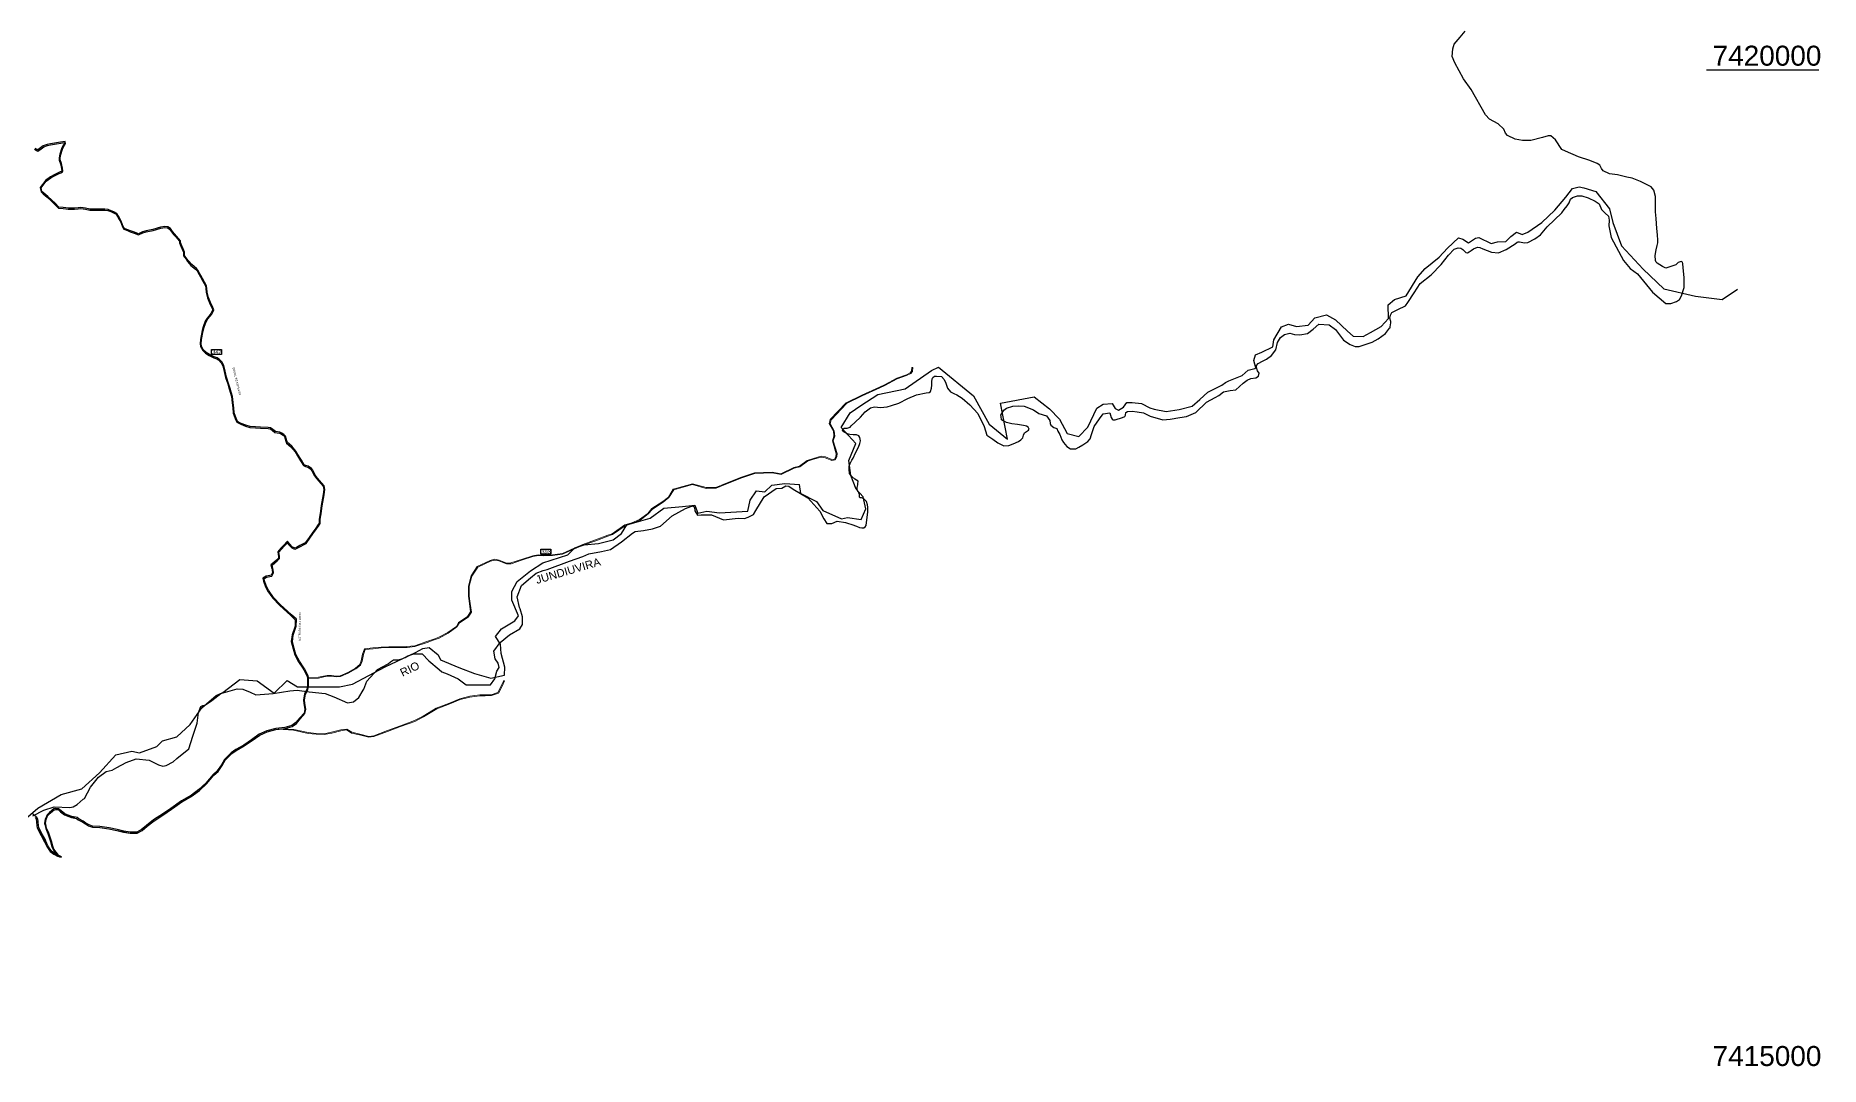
# Model space of a CAD drawing. Header units: millimetres. Extents: x 583 to 26013, y 350 to 21391.
# Drawn here: x 17091 to 26013, y 5372 to 10523 of the extents above; entities that cross this region are included whole.
import ezdxf

# ---------------------------------------------------------------- set-up
doc = ezdxf.new("R2010")
doc.units = ezdxf.units.MM
for name, color, linetype in [('divisa municipio', 40, 'Continuous'), ('ESTRADA ROMEIROS', 210, 'Continuous'), ('RIOS', 140, 'Continuous')]:
    doc.layers.add(name, color=color, linetype=linetype)
doc.styles.add('EU', font='arial.ttf', dxfattribs={"height": 10})

msp = doc.modelspace()

# ---------------------------------------------------------------- linework, layer by layer
at = {"lineweight": 25}
for p, q in [((26005.27895, 10349.85691), (25443.77319, 10349.85691)), ((17235.10017, 6629.17598), (17212.87797, 6646.67672)), ((17269.99806, 6614.60757), (17235.10017, 6629.17598)), ((17287.20502, 6611.86139), (17269.99806, 6614.60757)), ((17693.10401, 6605.17904), (17715.97964, 6620.00482)), ((17715.97964, 6620.00482), (17769.92277, 6656.48732)), ((17769.92277, 6656.48732), (17779.90338, 6663.49962)), ((17779.90338, 6663.49962), (17797.76384, 6676.04823)), ((17116.86755, 6528.07097), (17102.86339, 6555.14154)), ((17145.96403, 6562.03746), (17141.34601, 6580.25582)), ((17157.25243, 6536.56129), (17145.96403, 6562.03746)), ((17164.15127, 6515.33191), (17157.25243, 6536.56129)), ((17499.23134, 6550.43758), (17562.96306, 6536.23368)), ((17562.96306, 6536.23368), (17568.47803, 6536.43618))]:
    msp.add_line(p, q, dxfattribs=at)
for points in [[(17969.62705, 8953.69993), (18019.59947, 8953.69993), (18019.59947, 8929.06574), (17969.62705, 8929.06574)], [(19615.73107, 7955.65472), (19665.70349, 7955.65472), (19665.70349, 7931.02053), (19615.73107, 7931.02053)]]:
    msp.add_lwpolyline(points, close=True, dxfattribs=at)
at = {"color": 0, "linetype": 'Continuous', "lineweight": 20}
msp.add_lwpolyline([(18455.04472, 7310.41689), (18505.35911, 7312.01671), (18531.48114, 7318.1867), (18548.50441, 7321.41902), (18569.66206, 7321.57329), (18592.86179, 7318.42289), (18614.50626, 7319.54402), (18652.70365, 7336.82091), (18691.73903, 7357.48264), (18715.17427, 7377.2178), (18722.94638, 7396.30669), (18729.60267, 7430.00901), (18737.76413, 7454.73184), (18777.85549, 7458.91572), (18818.23493, 7463.12967), (18856.34005, 7464.3061), (18904.366, 7464.12422), (18947.55605, 7465.31707), (18987.14129, 7469.34798), (19047.52903, 7490.58876), (19082.95852, 7503.14236), (19108.54026, 7512.37875), (19152.97645, 7536.60148), (19197.24146, 7567.71072), (19208.4639, 7586.80953), (19252.83827, 7617.01077), (19269.23567, 7642.34682), (19263.63516, 7685.4108), (19259.00172, 7721.03871), (19258.2402, 7770.8891), (19272.20355, 7822.26034), (19300.86261, 7866.0657), (19364.98968, 7896.15147), (19384.33978, 7902.15179), (19406.68322, 7897.70641), (19422.87503, 7891.25695), (19444.33586, 7882.70876), (19467.5345, 7883.76139), (19525.34937, 7902.82384), (19576.8094, 7919.10789), (19602.93125, 7924.53112), (19630.54103, 7922.845), (19675.59859, 7924.3692), (19725.15202, 7931.03718), (19785.53066, 7957.40406), (19827.49256, 7975.72849), (19891.18077, 7998.83326), (19952.23434, 8022.01337), (19974.27434, 8030.2018), (20038.88412, 8073.64743), (20073.17135, 8084.10153), (20112.38213, 8102.06587), (20153.33848, 8132.35634), (20174.642, 8156.45629), (20228.66804, 8190.85277), (20257.01633, 8214.26492), (20280.74751, 8253.57031), (20375.2222, 8279.16378), (20442.41087, 8260.47471), (20492.86571, 8261.06441), (20541.71675, 8280.73926), (20621.64937, 8312.50994), (20685.57452, 8334.40815), (20772.26308, 8337.68557), (20817.61679, 8329.07195), (20882.98991, 8360.67909), (20910.87527, 8368.18146), (20949.51424, 8395.55922), (20980.01688, 8406.47011), (21018.45629, 8416.68485), (21037.97126, 8413.50359), (21071.55441, 8399.73031), (21087.84352, 8402.53175), (21095.95847, 8417.37941), (21097.21267, 8433.87229), (21078.0589, 8498.16594), (21085.98325, 8520.82076), (21082.77556, 8548.67943), (21062.71611, 8585.21067), (21067.39115, 8602.79498), (21145.3359, 8684.54657), (21222.24041, 8722.66134), (21311.96845, 8762.84383), (21336.28821, 8775.06034), (21398.54642, 8807.37311), (21445.41086, 8824.86178), (21466.106, 8834.17775), (21473.81716, 8844.46358), (21475.42088, 8864.16181), (21471.43407, 8864.4864), (21469.92405, 8845.93905), (21463.52395, 8837.40202), (21443.889, 8828.56331), (21396.91984, 8811.03556), (21334.46905, 8778.62283), (21310.25242, 8766.45812), (21220.5342, 8726.28004), (21142.92762, 8687.81732), (21063.7888, 8604.81334), (21058.4387, 8584.68991), (21078.8916, 8547.44215), (21081.90452, 8521.27506), (21073.85578, 8498.26462), (21093.16814, 8433.4386), (21092.03531, 8418.54178), (21085.26057, 8406.14626), (21072.00898, 8403.86722), (21039.06607, 8417.37792), (21018.25566, 8420.77036), (20978.82754, 8410.29289), (20947.64986, 8399.14053), (20909.14589, 8371.85842), (20881.58745, 8364.444), (20817.06514, 8333.24822), (20772.56451, 8341.69983), (20684.83514, 8338.38305), (20620.26169, 8316.26276), (20540.23084, 8284.45304), (20492.06799, 8265.05536), (20442.93386, 8264.48109), (20375.2362, 8283.31175), (20278.15268, 8257.01154), (20253.94407, 8216.9154), (20226.3114, 8194.09426), (20172.01833, 8159.52778), (20150.62088, 8135.32155), (20110.33799, 8105.52917), (20071.74869, 8087.84956), (20037.14704, 8077.29959), (19972.43626, 8033.78605), (19950.82789, 8025.75798), (19889.78874, 8002.58334), (19826.00859, 7979.44523), (19783.92987, 7961.06978), (19724.06403, 7934.92683), (19675.26342, 7928.36015), (19630.59544, 7926.84913), (19602.64153, 7928.55627), (19575.79684, 7922.98297), (19524.11967, 7906.6302), (19466.80403, 7887.73236), (19445.01543, 7886.74371), (19424.35519, 7894.97301), (19407.82304, 7901.55803), (19384.12467, 7906.27299), (19363.54096, 7899.89014), (19298.13649, 7869.20506), (19268.50966, 7823.92045), (19254.23204, 7771.393), (19255.00568, 7720.7493), (19259.66857, 7684.89494), (19265.07968, 7643.28726), (19249.91941, 7619.86273), (19205.47044, 7589.61072), (19194.23205, 7570.48476), (19150.86241, 7540.00479), (19106.89426, 7516.0372), (19081.61135, 7506.9087), (19046.19744, 7494.36062), (18986.2628, 7473.27921), (18947.29787, 7469.31147), (18904.31835, 7468.12443), (18856.28589, 7468.30634), (18817.96526, 7467.12325), (18777.44031, 7462.89412), (18734.77653, 7458.44178), (18725.72653, 7431.02739), (18719.09669, 7397.45895), (18711.84209, 7379.64111), (18689.48968, 7360.81782), (18650.9421, 7340.41428), (18613.54554, 7323.49962), (18593.0289, 7322.43691), (18569.91789, 7325.57526), (18548.11357, 7325.41628), (18530.64789, 7322.09995), (18504.85287, 7316.0072), (18454.54755, 7314.97937)], close=True, dxfattribs=at)
msp.add_lwpolyline([(18326.19221, 7058.86886), (18302.87842, 7056.15047), (18380.54129, 7051.60733), (18453.31765, 7035.86177), (18493.68517, 7031.24239), (18533.14835, 7029.88317), (18570.90402, 7037.51555), (18616.63126, 7048.6509), (18645.26023, 7052.87658), (18670.17646, 7037.29117), (18710.54529, 7027.72616), (18756.87783, 7016.7481), (18782.36383, 7019.49757), (18850.72185, 7045.55271), (18915.75527, 7069.52802), (18986.39673, 7095.5708), (19029.57977, 7117.62365), (19095.81423, 7157.75281), (19161.04112, 7182.78825), (19212.45827, 7204.23346), (19261.9832, 7217.42242), (19311.74527, 7223.54566), (19337.68489, 7223.93612), (19369.06347, 7224.40845), (19405.18946, 7236.97326), (19422.49185, 7271.20364), (19434.42855, 7298.14917), (19430.77134, 7299.76929), (19418.87596, 7272.91704), (19402.34877, 7240.22029), (19368.3585, 7228.39829), (19337.62469, 7227.93567), (19311.47012, 7227.54197), (19261.22065, 7221.35876), (19211.16784, 7208.02922), (19159.55426, 7186.50209), (19094.04721, 7161.35911), (19027.63123, 7121.11998), (18984.78963, 7099.24149), (18914.37165, 7073.2811), (18849.31767, 7049.29821), (18781.42155, 7023.41912), (18757.1317, 7020.79869), (18711.46751, 7031.61839), (18671.73943, 7041.03159), (18646.13299, 7057.04874), (18615.86438, 7052.58104), (18570.03419, 7041.42063), (18532.81639, 7033.89698), (18493.98186, 7035.23454), (18453.96955, 7039.81327), (18381.08425, 7055.58241), (18325.76181, 7058.81867)], dxfattribs=at)
at = {"layer": 'divisa municipio', "color": 0, "linetype": 'Continuous'}
for p, q in [((24211.97051, 10515.01541), (24236.94951, 10545.12441)), ((24172.07351, 10419.47241), (24175.51251, 10457.27741)), ((24175.51251, 10457.27741), (24183.07951, 10481.33441)), ((24183.07951, 10481.33441), (24211.97051, 10515.01541)), ((24186.51851, 10387.16641), (24172.07351, 10419.47241)), ((24228.47951, 10306.74641), (24186.51851, 10387.16641)), ((24267.00051, 10253.81941), (24228.47951, 10306.74641)), ((24339.46551, 10126.84141), (24267.00051, 10253.81941)), ((24358.72551, 10105.53341), (24339.46551, 10126.84141)), ((24402.74951, 10082.85141), (24358.72551, 10105.53341)), ((24430.95251, 10056.04441), (24402.74951, 10082.85141)), ((24439.20751, 10035.42341), (24430.95251, 10056.04441)), ((24448.83751, 10023.73841), (24439.20751, 10035.42341)), ((24486.67051, 10005.17941), (24448.83751, 10023.73841)), ((24523.81651, 9998.99341), (24486.67051, 10005.17941)), ((24565.08851, 9999.68041), (24523.81651, 9998.99341)), ((24623.55851, 10014.11541), (24565.08851, 9999.68041)), ((24652.44851, 10022.36341), (24623.55851, 10014.11541)), ((24665.51851, 10021.67641), (24652.44851, 10022.36341)), ((24689.59451, 10003.11741), (24665.51851, 10021.67641)), ((24721.47951, 9953.29341), (24689.59451, 10003.11741)), ((24739.36451, 9945.04541), (24721.47951, 9953.29341)), ((24803.33751, 9916.86341), (24739.36451, 9945.04541)), ((24860.43051, 9898.30441), (24803.33751, 9916.86341)), ((24896.88851, 9884.55741), (24860.43051, 9898.30441)), ((24911.13951, 9876.01341), (24896.88851, 9884.55741)), ((24918.70651, 9859.51741), (24911.13951, 9876.01341)), ((24926.96051, 9847.83241), (24918.70651, 9859.51741)), ((24959.29051, 9832.02241), (24926.96051, 9847.83241)), ((24998.49951, 9827.21141), (24959.29051, 9832.02241)), ((25045.27551, 9815.52641), (24998.49951, 9827.21141)), ((25072.10251, 9811.40241), (25045.27551, 9815.52641)), ((25114.75051, 9793.53041), (25072.10251, 9811.40241)), ((25167.02951, 9766.72441), (25114.75051, 9793.53041)), ((25180.78651, 9751.60241), (25167.02951, 9766.72441)), ((25188.35351, 9719.98341), (25180.78651, 9751.60241)), ((24647.84451, 9566.96441), (24720.33451, 9637.34841)), ((24720.33451, 9637.34841), (24732.02851, 9653.84441)), ((24732.02851, 9653.84441), (24747.84951, 9673.09041)), ((24747.84951, 9673.09041), (24756.79151, 9687.52541)), ((24756.79151, 9687.52541), (24764.35851, 9705.39641)), ((24764.35851, 9705.39641), (24773.30051, 9713.64441)), ((24773.30051, 9713.64441), (24798.75251, 9722.58041)), ((24798.75251, 9722.58041), (24821.45251, 9722.58041)), ((24821.45251, 9722.58041), (24853.09451, 9712.26941)), ((24853.09451, 9712.26941), (24887.48851, 9696.46041)), ((24887.48851, 9696.46041), (24908.12451, 9682.02641)), ((24908.12451, 9682.02641), (24919.29251, 9653.50141)), ((24919.29251, 9653.50141), (24937.86551, 9636.31741)), ((24937.86551, 9636.31741), (24953.68651, 9621.19541)), ((25189.72951, 9669.11941), (25188.35351, 9719.98341)), ((25188.35351, 9642.31241), (25189.72951, 9669.11941)), ((25192.48051, 9610.00641), (25188.35351, 9642.31241)), ((24614.13851, 9527.78541), (24647.84451, 9566.96441)), ((24953.68651, 9621.19541), (24957.81351, 9601.26141)), ((24957.81351, 9601.26141), (24955.06251, 9573.08041)), ((24955.06251, 9573.08041), (24967.44451, 9513.96741)), ((25195.92051, 9559.96741), (25192.48051, 9610.00641)), ((25198.67151, 9527.66141), (25195.92051, 9559.96741)), ((24183.14851, 9456.73141), (24202.40951, 9462.91741)), ((24202.40951, 9462.91741), (24216.16651, 9461.54241)), ((24216.16651, 9461.54241), (24226.48451, 9453.98141)), ((24278.45451, 9456.98741), (24299.09051, 9465.92341)), ((24299.09051, 9465.92341), (24310.78451, 9464.54841)), ((24310.78451, 9464.54841), (24325.23051, 9457.67541)), ((24325.23051, 9457.67541), (24368.56651, 9441.17841)), ((24442.16951, 9453.55141), (24486.88151, 9483.10741)), ((24486.88151, 9483.10741), (24497.19951, 9491.35541)), ((24497.19951, 9491.35541), (24502.70251, 9493.41741)), ((24502.70251, 9493.41741), (24509.58151, 9492.04341)), ((24509.58151, 9492.04341), (24533.65651, 9487.91841)), ((24533.65651, 9487.91841), (24551.54151, 9489.29341)), ((24551.54151, 9489.29341), (24586.62351, 9507.16441)), ((24586.62351, 9507.16441), (24614.13851, 9527.78541)), ((24967.44451, 9513.96741), (25028.32151, 9399.54641)), ((25192.48051, 9452.05241), (25197.29651, 9474.04741)), ((25197.29651, 9474.04741), (25200.04751, 9487.79541)), ((25200.04751, 9500.85441), (25198.67151, 9527.66141)), ((25200.04751, 9487.79541), (25200.04751, 9500.85441)), ((24067.58551, 9326.82141), (24117.11251, 9379.74741)), ((24117.11251, 9379.74741), (24153.56951, 9425.80041)), ((24153.56951, 9425.80041), (24183.14851, 9456.73141)), ((24226.48451, 9453.98141), (24240.24251, 9438.86041)), ((24240.24251, 9438.86041), (24248.49651, 9438.17241)), ((24248.49651, 9438.17241), (24256.75151, 9442.98441)), ((24256.75151, 9442.98441), (24266.76051, 9448.73941)), ((24266.76051, 9448.73941), (24278.45451, 9456.98741)), ((24368.56651, 9441.17841), (24403.64851, 9438.42941)), ((24403.64851, 9438.42941), (24442.16951, 9453.55141)), ((25028.32151, 9399.54641), (25062.02751, 9359.68041)), ((25187.66551, 9424.55841), (25192.48051, 9452.05241)), ((25189.72951, 9399.81341), (25187.66551, 9424.55841)), ((25192.48051, 9391.56541), (25189.72951, 9399.81341)), ((25197.29651, 9385.37841), (25192.48051, 9391.56541)), ((25223.43551, 9369.56941), (25197.29651, 9385.37841)), ((25239.94451, 9361.32141), (25223.43551, 9369.56941)), ((25270.21051, 9370.94441), (25239.94451, 9361.32141)), ((25291.53551, 9377.81841), (25270.21051, 9370.94441)), ((25302.54151, 9389.50341), (25291.53551, 9377.81841)), ((25317.36751, 9394.13941), (25302.54151, 9389.50341)), ((25323.55851, 9390.70241), (25317.36751, 9394.13941)), ((25324.93451, 9384.51641), (25323.55851, 9390.70241)), ((25326.99851, 9361.83341), (25324.93451, 9384.51641)), ((23983.20151, 9237.18141), (24011.86751, 9283.51741)), ((24011.86751, 9283.51741), (24067.58551, 9326.82141)), ((25062.02751, 9359.68041), (25099.17251, 9332.87341)), ((25099.17251, 9332.87341), (25174.83951, 9240.76741)), ((25332.50151, 9313.71841), (25326.99851, 9361.83341)), ((25331.81351, 9264.91641), (25332.50151, 9313.71841)), ((23950.87151, 9189.06641), (23983.20151, 9237.18141)), ((25174.83951, 9240.76741), (25241.01351, 9185.18241)), ((25265.77751, 9183.80741), (25294.66751, 9194.80541)), ((25294.66751, 9194.80541), (25308.42551, 9203.74141)), ((25308.42551, 9203.74141), (25318.74351, 9222.98741)), ((25318.74351, 9222.98741), (25331.81351, 9264.91641)), ((23860.75951, 9110.70841), (23864.19951, 9126.51741)), ((23866.26251, 9094.89841), (23860.75951, 9110.70841)), ((23864.19951, 9126.51741), (23871.07851, 9138.88941)), ((23871.07851, 9138.88941), (23900.65651, 9154.01141)), ((23900.65651, 9154.01141), (23939.17751, 9172.57041)), ((23939.17751, 9172.57041), (23950.87151, 9189.06641)), ((25241.01351, 9185.18241), (25265.77751, 9183.80741)), ((23299.48051, 8989.26441), (23314.61351, 9014.00941)), ((23314.61351, 9014.00941), (23333.87451, 9029.13141)), ((23333.87451, 9029.13141), (23361.63051, 9036.24141)), ((23361.63051, 9036.24141), (23385.01851, 9030.05441)), ((23385.01851, 9030.05441), (23410.46951, 9027.30541)), ((23410.46951, 9027.30541), (23449.67851, 9034.17941)), ((23449.67851, 9034.17941), (23477.19351, 9056.17441)), ((23477.19351, 9056.17441), (23506.77251, 9080.91941)), ((23506.77251, 9080.91941), (23557.67451, 9078.16941)), ((23557.67451, 9078.16941), (23590.00551, 9054.79941)), ((23590.00551, 9054.79941), (23614.08051, 9020.43141)), ((23614.08051, 9020.43141), (23628.52651, 9001.18541)), ((23802.97851, 9008.42941), (23839.43551, 9033.86141)), ((23839.43551, 9033.86141), (23860.07251, 9060.53141)), ((23860.07251, 9060.53141), (23862.13551, 9063.28041)), ((23862.13551, 9066.71741), (23863.51151, 9079.08941)), ((23862.13551, 9063.28041), (23862.13551, 9066.71741)), ((23863.51151, 9079.08941), (23865.57551, 9085.27541)), ((23865.57551, 9085.27541), (23866.26251, 9094.89841)), ((23245.13851, 8905.40741), (23269.21351, 8923.96541)), ((23269.21351, 8923.96541), (23290.53851, 8953.52241)), ((23290.53851, 8953.52241), (23299.48051, 8989.26441)), ((23628.52651, 9001.18541), (23661.96351, 8979.56041)), ((23661.96351, 8979.56041), (23687.41551, 8969.93741)), ((23687.41551, 8969.93741), (23707.36351, 8969.93741)), ((23707.36351, 8969.93741), (23738.31751, 8978.87341)), ((23738.31751, 8978.87341), (23772.71151, 8990.55841)), ((23772.71151, 8990.55841), (23802.97851, 9008.42941)), ((23193.54751, 8875.16341), (23203.17751, 8884.09941)), ((23193.54751, 8864.85341), (23193.54751, 8875.16341)), ((23199.05051, 8848.35641), (23193.54751, 8864.85341)), ((23207.99251, 8835.43441), (23199.05051, 8848.35641)), ((23203.17751, 8884.09941), (23223.81451, 8896.47141)), ((23203.86551, 8821.00041), (23207.99251, 8835.43441)), ((23223.81451, 8896.47141), (23245.13851, 8905.40741)), ((21557.08351, 8739.14141), (21564.02451, 8744.09541)), ((21564.02451, 8744.09541), (21569.97351, 8761.43341)), ((21569.97351, 8761.43341), (21571.95651, 8776.79141)), ((21570.96451, 8792.14841), (21572.94751, 8807.00941)), ((21571.95651, 8776.79141), (21570.96451, 8792.14841)), ((21572.94751, 8807.00941), (21575.92251, 8813.94541)), ((21575.92251, 8813.94541), (21584.35051, 8820.88041)), ((21584.35051, 8820.88041), (21594.26551, 8821.37641)), ((21594.26551, 8821.37641), (21620.04551, 8819.39441)), ((21620.04551, 8819.39441), (21633.43151, 8804.03741)), ((21633.43151, 8804.03741), (21641.85951, 8785.70841)), ((21641.85951, 8785.70841), (21649.79151, 8760.93841)), ((21649.79151, 8760.93841), (21665.16051, 8743.10441)), ((23029.83251, 8742.64141), (23062.85051, 8748.82741)), ((23062.85051, 8748.82741), (23090.36651, 8753.63941)), ((23090.36651, 8753.63941), (23128.19951, 8785.94441)), ((23128.19951, 8785.94441), (23148.14751, 8801.75441)), ((23148.14751, 8801.75441), (23166.72051, 8810.00241)), ((23166.72051, 8810.00241), (23191.48351, 8813.43941)), ((23191.48351, 8813.43941), (23203.86551, 8821.00041)), ((21237.52451, 8642.29141), (21264.79251, 8663.09741)), ((21264.79251, 8663.09741), (21285.11851, 8667.55641)), ((21285.11851, 8667.55641), (21313.87251, 8665.07941)), ((21313.87251, 8665.07941), (21348.57651, 8668.05141)), ((21348.57651, 8668.05141), (21369.89451, 8673.99641)), ((21369.89451, 8673.99641), (21405.58951, 8686.87641)), ((21405.58951, 8686.87641), (21450.70451, 8709.66441)), ((21450.70451, 8709.66441), (21494.33151, 8727.49841)), ((21494.33151, 8727.49841), (21543.20151, 8737.65541)), ((21543.20151, 8737.65541), (21557.08351, 8739.14141)), ((21665.16051, 8743.10441), (21681.52051, 8735.17841)), ((21681.52051, 8735.17841), (21695.40251, 8727.25141)), ((21695.40251, 8727.25141), (21722.89051, 8710.59241)), ((21722.89051, 8710.59241), (21760.56851, 8677.89641)), ((21760.56851, 8677.89641), (21801.22151, 8633.80641)), ((21930.40151, 8650.93341), (21945.01751, 8661.75141)), ((21945.01751, 8661.75141), (21975.87251, 8670.94741)), ((21975.87251, 8670.94741), (22005.10351, 8673.65241)), ((22005.10351, 8673.65241), (22032.17051, 8671.48841)), ((22032.17051, 8671.48841), (22079.26551, 8653.09741)), ((22890.59651, 8639.39641), (22944.53651, 8691.77741)), ((22944.53651, 8691.77741), (22987.87251, 8715.14741)), ((22987.87251, 8715.14741), (23006.44551, 8724.08241)), ((23006.44551, 8724.08241), (23029.83251, 8742.64141)), ((21147.79151, 8562.03741), (21163.65551, 8566.99141)), ((21163.65551, 8566.99141), (21167.62151, 8572.44141)), ((21167.62151, 8572.44141), (21188.44451, 8591.26641)), ((21188.44451, 8591.26641), (21215.21551, 8615.54041)), ((21215.21551, 8615.54041), (21237.52451, 8642.29141)), ((21801.22151, 8633.80641), (21832.45451, 8569.90141)), ((21832.45451, 8569.90141), (21846.69151, 8526.43541)), ((21915.78551, 8626.59241), (21930.40151, 8650.93341)), ((21917.40951, 8619.56041), (21915.78551, 8626.59241)), ((21919.57451, 8602.79241), (21917.40951, 8619.56041)), ((21927.15351, 8597.92441), (21919.57451, 8602.79241)), ((21945.01751, 8590.35141), (21927.15351, 8597.92441)), ((21970.45951, 8583.31941), (21945.01751, 8590.35141)), ((21999.14951, 8579.53341), (21970.45951, 8583.31941)), ((22028.92251, 8574.66441), (21999.14951, 8579.53341)), ((22037.04151, 8573.58341), (22028.92251, 8574.66441)), ((22044.62051, 8571.96041), (22037.04151, 8573.58341)), ((22053.28151, 8566.55141), (22044.62051, 8571.96041)), ((22057.61251, 8556.81441), (22053.28151, 8566.55141)), ((22079.26551, 8653.09741), (22106.87251, 8635.24741)), ((22106.87251, 8635.24741), (22144.22351, 8622.26541)), ((22144.22351, 8622.26541), (22152.88551, 8611.44641)), ((22152.88551, 8611.44641), (22160.46351, 8600.08741)), ((22160.46351, 8600.08741), (22162.08751, 8584.94241)), ((22162.08751, 8584.94241), (22165.33551, 8575.74641)), ((22165.33551, 8575.74641), (22180.49251, 8563.84641)), ((22375.33751, 8550.01841), (22383.38351, 8568.77841)), ((22383.38351, 8568.77841), (22410.20351, 8607.63841)), ((22410.20351, 8607.63841), (22427.63651, 8633.09841)), ((22427.63651, 8633.09841), (22461.16151, 8638.45741)), ((22461.16151, 8638.45741), (22467.85951, 8614.56041)), ((22467.85951, 8614.56041), (22473.36251, 8606.99941)), ((22473.36251, 8606.99941), (22476.80251, 8603.56241)), ((22476.80251, 8603.56241), (22488.49551, 8603.56241)), ((22488.49551, 8603.56241), (22524.95351, 8613.87341)), ((22524.95351, 8613.87341), (22535.27151, 8620.05941)), ((22535.27151, 8620.05941), (22538.71051, 8626.93341)), ((22538.71051, 8626.93341), (22540.77451, 8639.30541)), ((22540.77451, 8639.30541), (22549.02851, 8644.11641)), ((22549.02851, 8644.11641), (22573.10451, 8645.49141)), ((22573.10451, 8645.49141), (22597.18051, 8643.42941)), ((22597.18051, 8643.42941), (22628.82251, 8637.24341)), ((22628.82251, 8637.24341), (22663.21651, 8620.74641)), ((22663.21651, 8620.74641), (22726.88151, 8602.96641)), ((22726.88151, 8602.96641), (22762.65151, 8605.71541)), ((22762.65151, 8605.71541), (22810.80251, 8613.96441)), ((22810.80251, 8613.96441), (22845.19651, 8620.15041)), ((22845.19651, 8620.15041), (22890.59651, 8639.39641)), ((21124.49051, 8550.64341), (21126.47351, 8555.59741)), ((21131.92651, 8543.70841), (21124.49051, 8550.64341)), ((21126.47351, 8555.59741), (21132.91851, 8562.03741)), ((21148.28751, 8532.31441), (21131.92651, 8543.70841)), ((21132.91851, 8562.03741), (21147.79151, 8562.03741)), ((21161.67251, 8528.84641), (21148.28751, 8532.31441)), ((21178.03251, 8527.85541), (21161.67251, 8528.84641)), ((21193.89751, 8528.35141), (21178.03251, 8527.85541)), ((21206.57851, 8523.10241), (21193.89751, 8528.35141)), ((21204.82451, 8465.72741), (21211.16251, 8484.72741)), ((21211.09151, 8515.07641), (21206.57851, 8523.10241)), ((21214.33151, 8497.39341), (21211.09151, 8515.07641)), ((21211.16251, 8484.72741), (21214.33151, 8497.39341)), ((21846.69151, 8526.43541), (21875.37551, 8506.89341)), ((21875.37551, 8506.89341), (21900.72751, 8487.89341)), ((21900.72751, 8487.89341), (21931.36051, 8473.11641)), ((21955.65551, 8474.17241), (21977.83851, 8482.61641)), ((21977.83851, 8482.61641), (22005.30251, 8494.22641)), ((22005.30251, 8494.22641), (22016.92251, 8502.67141)), ((22016.92251, 8502.67141), (22026.42851, 8512.17041)), ((22026.42851, 8512.17041), (22028.96551, 8526.42041)), ((22028.96551, 8526.42041), (22034.33551, 8537.34141)), ((22034.33551, 8537.34141), (22045.16151, 8543.83241)), ((22045.16151, 8543.83241), (22054.90551, 8551.40541)), ((22054.90551, 8551.40541), (22057.61251, 8556.81441)), ((22180.49251, 8563.84641), (22196.73251, 8558.97841)), ((22196.73251, 8558.97841), (22201.60451, 8546.53741)), ((22201.60451, 8546.53741), (22211.90451, 8529.09241)), ((22211.90451, 8529.09241), (22221.84751, 8503.72641)), ((22221.84751, 8503.72641), (22229.24251, 8488.94941)), ((22229.24251, 8488.94941), (22237.69251, 8479.44941)), ((22237.69251, 8479.44941), (22246.14351, 8469.94941)), ((22306.35351, 8465.72741), (22326.42351, 8478.39441)), ((22326.42351, 8478.39441), (22351.77551, 8495.28241)), ((22351.77551, 8495.28241), (22363.39451, 8507.94841)), ((22363.39451, 8507.94841), (22369.73251, 8530.11441)), ((22369.73251, 8530.11441), (22375.33751, 8550.01841)), ((21163.62851, 8384.45241), (21171.02251, 8401.34141)), ((21171.02251, 8401.34141), (21178.41651, 8411.89641)), ((21178.41651, 8411.89641), (21190.03551, 8438.28441)), ((21190.03551, 8438.28441), (21204.82451, 8465.72741)), ((21931.36051, 8473.11641), (21955.65551, 8474.17241)), ((22246.14351, 8469.94941), (22265.15651, 8457.28341)), ((22265.15651, 8457.28341), (22290.50851, 8458.33941)), ((22290.50851, 8458.33941), (22306.35351, 8465.72741)), ((21157.29051, 8370.73141), (21163.62851, 8384.45241)), ((21157.29051, 8354.89841), (21157.29051, 8370.73141)), ((21159.40251, 8334.84341), (21157.29051, 8354.89841)), ((21172.07851, 8319.01041), (21159.40251, 8334.84341)), ((21185.81051, 8306.34441), (21172.07851, 8319.01041)), ((21202.71151, 8295.78941), (21185.81051, 8306.34441)), ((20691.28951, 8150.48841), (20733.37151, 8218.57141)), ((20733.37151, 8218.57141), (20793.13251, 8260.23541)), ((20793.13251, 8260.23541), (20822.00951, 8261.83141)), ((20822.00951, 8261.83141), (20842.06851, 8272.25141)), ((20842.06851, 8272.25141), (20856.50751, 8271.44441)), ((20856.50751, 8271.44441), (20878.18251, 8257.02441)), ((20878.18251, 8257.02441), (20950.68951, 8212.78441)), ((20950.68951, 8212.78441), (21011.32651, 8146.48841)), ((21198.48651, 8265.17941), (21200.59951, 8277.84541)), ((21198.48651, 8253.56841), (21198.48651, 8265.17941)), ((21202.71151, 8245.12441), (21198.48651, 8253.56841)), ((21200.59951, 8283.12241), (21202.71151, 8295.78941)), ((21200.59951, 8277.84541), (21200.59951, 8283.12241)), ((21205.88051, 8237.73541), (21202.71151, 8245.12441)), ((21209.04951, 8229.29141), (21205.88051, 8237.73541)), ((21209.04951, 8222.95841), (21209.04951, 8229.29141)), ((21210.10651, 8215.56941), (21209.04951, 8222.95841)), ((21213.27451, 8213.45841), (21210.10651, 8215.56941)), ((21219.61251, 8213.45841), (21213.27451, 8213.45841)), ((21230.17651, 8210.29241), (21219.61251, 8213.45841)), ((21237.57051, 8201.84741), (21230.17651, 8210.29241)), ((20214.72851, 8070.89541), (20272.67051, 8123.01441)), ((20272.67051, 8123.01441), (20340.12651, 8159.13741)), ((20340.12651, 8159.13741), (20366.58051, 8170.34641)), ((20366.58051, 8170.34641), (20376.20551, 8172.75041)), ((20376.20551, 8172.75041), (20385.02351, 8165.54041)), ((20385.02351, 8165.54041), (20386.63951, 8148.71641)), ((20386.63951, 8148.71641), (20400.26951, 8126.29741)), ((20400.26951, 8126.29741), (20417.90551, 8128.70041)), ((20417.90551, 8128.70041), (20469.70051, 8128.81841)), ((20469.70051, 8128.81841), (20530.53251, 8102.75941)), ((20652.78651, 8116.03441), (20679.23951, 8130.45541)), ((20679.23951, 8130.45541), (20691.28951, 8150.48841)), ((21011.32651, 8146.48841), (21031.35051, 8107.22841)), ((21243.90851, 8194.45941), (21237.57051, 8201.84741)), ((21242.85151, 8075.18541), (21251.30251, 8143.79441)), ((21250.24651, 8177.57041), (21243.90851, 8194.45941)), ((21251.30251, 8165.96041), (21250.24651, 8177.57041)), ((21251.30251, 8143.79441), (21251.30251, 8165.96041)), ((20020.58751, 7992.73441), (20074.61251, 8035.77741)), ((20074.61251, 8035.77741), (20087.43451, 8045.39041)), ((20087.43451, 8045.39041), (20129.97751, 8050.19741)), ((20129.97751, 8050.19741), (20174.87351, 8057.40741)), ((20174.87351, 8057.40741), (20214.72851, 8070.89541)), ((20530.53251, 8102.75941), (20603.85051, 8112.03541)), ((20603.85051, 8112.03541), (20634.34351, 8110.43841)), ((20634.34351, 8110.43841), (20652.78651, 8116.03441)), ((21031.35051, 8107.22841), (21046.59751, 8084.79141)), ((21046.59751, 8084.79141), (21071.78551, 8084.75641)), ((21071.78551, 8084.75641), (21098.66751, 8096.35841)), ((21098.66751, 8096.35841), (21139.33251, 8088.90741)), ((21139.33251, 8088.90741), (21149.89551, 8086.79641)), ((21149.89551, 8086.79641), (21171.02251, 8079.40741)), ((21171.02251, 8079.40741), (21195.31751, 8070.96341)), ((21195.31751, 8070.96341), (21209.04951, 8064.63041)), ((21209.04951, 8064.63041), (21221.72551, 8062.51941)), ((21221.72551, 8062.51941), (21231.23251, 8063.57441)), ((21231.23251, 8063.57441), (21237.57051, 8068.85241)), ((21237.57051, 8068.85241), (21242.85151, 8075.18541)), ((19856.27751, 7932.92541), (19919.16051, 7944.43341)), ((19919.16051, 7944.43341), (19965.53551, 7955.08341)), ((19965.53551, 7955.08341), (20020.58751, 7992.73441)), ((19627.68451, 7849.15941), (19647.63851, 7855.43941)), ((19647.63851, 7855.43941), (19759.80551, 7897.17741)), ((19759.80551, 7897.17741), (19825.85451, 7920.36441)), ((19825.85451, 7920.36441), (19856.27751, 7932.92541)), ((19499.02451, 7717.65441), (19519.31151, 7775.57841)), ((19519.31151, 7775.57841), (19564.80051, 7812.51241)), ((19564.80051, 7812.51241), (19593.11651, 7836.58141)), ((19593.11651, 7836.58141), (19627.68451, 7849.15941)), ((19509.75151, 7664.82141), (19499.02451, 7717.65441)), ((19512.91351, 7658.54141), (19509.75151, 7664.82141)), ((19525.49051, 7617.70241), (19512.91351, 7658.54141)), ((19525.49051, 7580.00341), (19525.49051, 7617.70241)), ((19413.74851, 7490.49241), (19460.10251, 7528.12641)), ((19460.10251, 7528.12641), (19511.85951, 7558.02241)), ((19511.85951, 7558.02241), (19525.49051, 7580.00341)), ((18901.04851, 7403.82241), (18922.02151, 7408.01541)), ((18922.02151, 7408.01541), (18938.81451, 7415.33041)), ((18938.81451, 7415.33041), (18951.39051, 7422.66341)), ((18951.39051, 7422.66341), (18982.00251, 7432.58641)), ((18982.00251, 7432.58641), (19022.57651, 7432.58641)), ((19022.57651, 7432.58641), (19057.34151, 7397.82841)), ((19381.87351, 7447.05441), (19413.74851, 7490.49241)), ((19388.13051, 7408.27841), (19381.87351, 7447.05441)), ((19402.81551, 7387.33241), (19388.13051, 7408.27841)), ((18747.31751, 7296.50241), (18799.47951, 7354.40841)), ((18799.47951, 7354.40841), (18853.86851, 7383.92941)), ((18853.86851, 7383.92941), (18865.39151, 7393.34941)), ((18865.39151, 7393.34941), (18880.07651, 7402.77041)), ((18880.07651, 7402.77041), (18901.04851, 7403.82241)), ((19057.34151, 7397.82841), (19107.61551, 7355.65041)), ((19107.61551, 7355.65041), (19122.26451, 7344.12541)), ((19122.26451, 7344.12541), (19147.45251, 7333.66941)), ((19147.45251, 7333.66941), (19202.99351, 7307.47841)), ((19387.07651, 7308.81141), (19396.52651, 7346.51141)), ((19396.52651, 7346.51141), (19408.04951, 7364.29941)), ((19408.04951, 7364.29941), (19402.81551, 7387.33241)), ((17972.46251, 7200.84041), (18015.92651, 7235.58041)), ((18015.92651, 7235.58041), (18099.02451, 7259.00841)), ((18099.02451, 7259.00841), (18126.28551, 7255.86841)), ((18126.28551, 7255.86841), (18164.05051, 7242.25541)), ((18164.05051, 7242.25541), (18192.33051, 7228.64241)), ((18192.33051, 7228.64241), (18277.91651, 7235.68541)), ((18277.91651, 7235.68541), (18362.18551, 7247.50041)), ((18362.18551, 7247.50041), (18398.89651, 7251.67541)), ((18398.89651, 7251.67541), (18457.59951, 7243.30741)), ((18457.59951, 7243.30741), (18538.69851, 7235.68541)), ((18538.69851, 7235.68541), (18582.16151, 7218.32341)), ((18706.04051, 7215.34441), (18728.06751, 7250.93841)), ((18728.06751, 7250.93841), (18732.24751, 7257.21941)), ((18732.24751, 7257.21941), (18747.31751, 7296.50241)), ((19202.99351, 7307.47841), (19242.78451, 7279.12341)), ((19242.78451, 7279.12341), (19364.47651, 7279.12341)), ((19364.47651, 7279.12341), (19387.07651, 7308.81141)), ((17897.72751, 7086.23141), (17905.06951, 7140.68341)), ((17905.06951, 7140.68341), (17916.59251, 7169.99741)), ((17916.59251, 7169.99741), (17926.04251, 7174.19041)), ((17926.04251, 7174.19041), (17935.45751, 7174.19041)), ((17935.45751, 7174.19041), (17972.46251, 7200.84041)), ((18582.16151, 7218.32341), (18650.46451, 7189.15341)), ((18650.46451, 7189.15341), (18679.83351, 7193.34641)), ((18679.83351, 7193.34641), (18706.04051, 7215.34441)), ((17876.83751, 7021.33441), (17897.72751, 7086.23141)), ((17856.55051, 6957.62441), (17876.83751, 7021.33441)), ((17496.82051, 6865.51041), (17542.94651, 6890.64841)), ((17542.94651, 6890.64841), (17593.26251, 6907.61441)), ((17593.26251, 6907.61441), (17657.98651, 6901.72241)), ((17657.98651, 6901.72241), (17705.45951, 6879.12341)), ((17705.45951, 6879.12341), (17727.48551, 6871.79041)), ((17727.48551, 6871.79041), (17744.24351, 6874.93041)), ((17744.24351, 6874.93041), (17778.84651, 6892.73641)), ((17778.84651, 6892.73641), (17796.69251, 6909.48941)), ((17796.69251, 6909.48941), (17856.55051, 6957.62441)), ((17365.18251, 6766.45741), (17404.90051, 6816.44941)), ((17404.90051, 6816.44941), (17443.35151, 6844.56441)), ((17443.35151, 6844.56441), (17473.73951, 6851.89741)), ((17473.73951, 6851.89741), (17496.82051, 6865.51041)), ((17298.82551, 6680.59341), (17328.19451, 6706.76741)), ((17328.19451, 6706.76741), (17335.50151, 6709.90741)), ((17335.50151, 6709.90741), (17365.18251, 6766.45741)), ((17076.55651, 6623.00141), (17131.20451, 6651.76141)), ((17131.20451, 6651.76141), (17184.16251, 6667.93741)), ((17184.16251, 6667.93741), (17261.09551, 6665.92841)), ((17261.09551, 6665.92841), (17278.90651, 6669.08541)), ((17278.90651, 6669.08541), (17298.82551, 6680.59341))]:
    msp.add_line(p, q, dxfattribs=at)
at = {"layer": 'ESTRADA ROMEIROS', "color": 0, "linetype": 'Continuous'}
for points in [[(17118.04655, 6525.8185), (17135.47697, 6493.89797), (17146.47284, 6469.72609), (17164.06499, 6444.45601), (17181.10834, 6432.36962), (17200.85443, 6422.33155), (17188.05056, 6435.2394), (17200.85443, 6422.33155), (17204.46616, 6426.89442), (17182.17173, 6457.05185), (17176.23284, 6471.94941), (17169.93185, 6496.92013), (17162.29979, 6521.22907), (17156.90352, 6537.62119), (17145.96403, 6562.03746), (17141.08552, 6581.28346), (17140.48387, 6585.1226), (17142.73816, 6605.99352), (17149.00295, 6618.56378), (17152.36474, 6625.30919), (17163.02475, 6636.2053), (17174.6535, 6646.81007), (17183.33334, 6653.78554), (17190.69288, 6655.39787), (17203.52403, 6654.45916), (17215.78606, 6644.2572), (17235.10017, 6629.17598), (17251.80371, 6622.20295), (17269.99806, 6614.60757), (17295.79252, 6610.49084), (17303.25499, 6603.57885), (17326.19643, 6591.88572), (17339.58284, 6583.37474), (17355.67425, 6573.34238), (17374.72598, 6566.22165), (17412.10207, 6564.44981), (17456.96443, 6559.10553), (17497.25656, 6550.9303), (17530.76625, 6542.56941), (17562.96306, 6536.23368), (17597.63726, 6537.50682), (17623.31549, 6550.70967), (17648.43353, 6571.44922), (17683.38328, 6598.879), (17732.39369, 6630.64282), (17769.92277, 6656.48732), (17822.56005, 6693.46984), (17872.70012, 6722.96214), (17910.14369, 6750.51539), (17945.67897, 6783.09716), (17981.63403, 6826.63828), (18002.74857, 6845.21403), (18023.93257, 6875.74004), (18039.15025, 6901.27371), (18071.19234, 6934.85398), (18094.13128, 6950.91542), (18133.82236, 6973.07349), (18173.21728, 6999.25051), (18210.97837, 7026.62827), (18248.51452, 7043.44527), (18292.28666, 7054.91548), (18325.76181, 7058.81867), (18338.3774, 7060.28965), (18373.45263, 7070.30381), (18394.30309, 7085.62418), (18415.09492, 7110.02953), (18437.31286, 7134.34414), (18441.25876, 7156.80299), (18437.18551, 7185.9263), (18434.75196, 7202.14626), (18440.03971, 7232.05744), (18451.01452, 7253.73313), (18455.22558, 7272.97588), (18455.3311, 7307.78876), (18454.54755, 7314.97937), (18453.64626, 7323.2505), (18436.5356, 7356.26632), (18431.47522, 7363.98441), (18409.64141, 7396.00773), (18391.75464, 7429.48908), (18383.81797, 7459.61024), (18374.25034, 7495.00477), (18378.67328, 7526.56829), (18393.20102, 7571.16941), (18394.24013, 7605.85712), (18370.36681, 7629.02404), (18313.62226, 7680.06641), (18280.11245, 7714.58966), (18254.90709, 7751.04), (18244.55821, 7769.8019), (18234.40611, 7798.38591), (18231.9993, 7808.53244), (18245.3435, 7816.29098), (18262.20988, 7820.62849), (18272.46791, 7821.74171), (18280.36815, 7838.06855), (18278.16292, 7853.54144), (18277.24201, 7860.00295), (18272.82597, 7875.64489), (18286.53238, 7887.5789), (18298.75774, 7898.22337), (18310.7397, 7909.36489), (18309.22042, 7920.76687), (18306.3866, 7942.03416), (18321.04336, 7957.93433), (18333.11175, 7971.02656), (18349.52184, 7988.82883), (18355.31766, 7980.262), (18372.10777, 7962.81916), (18382.30917, 7958.56949), (18387.71637, 7956.31696), (18397.85446, 7960.88741), (18414.46946, 7969.77524), (18433.7503, 7980.08909), (18442.52571, 7984.7833), (18462.08673, 8012.05072), (18476.93385, 8032.7471), (18495.13057, 8058.11273), (18504.85039, 8071.66183), (18513.70072, 8083.9989), (18513.74534, 8106.44712), (18518.7641, 8133.16663), (18521.34541, 8159.09671), (18523.89571, 8173.47943), (18530.42232, 8210.28692), (18533.63336, 8228.39594), (18537.22111, 8254.6885), (18533.53717, 8273.5733), (18520.32096, 8288.67822), (18499.74145, 8310.84729), (18488.65701, 8325.56143), (18476.69545, 8351.03861), (18469.43417, 8359.64142), (18453.45895, 8370.65558), (18442.22464, 8375.00014), (18432.73911, 8378.66841), (18419.62122, 8400.59856), (18409.78734, 8417.0386), (18392.24127, 8446.37167), (18370.94138, 8471.59189), (18359.24318, 8480.73227), (18349.72788, 8489.2614), (18346.11709, 8497.53091), (18339.6956, 8521.58783), (18332.03807, 8530.37987), (18322.45034, 8535.67746), (18311.35211, 8541.80966), (18289.31082, 8544.49366), (18277.15892, 8554.34443), (18265.78552, 8563.56413), (18252.89411, 8564.30866), (18215.62905, 8566.46089), (18190.83319, 8567.89296), (18163.32122, 8569.66894), (18142.22871, 8576.62049), (18119.22259, 8585.1115), (18100.25535, 8594.96405), (18092.67505, 8611.11332), (18082.84097, 8637.34293), (18081.1515, 8663.26726), (18078.82433, 8689.15547), (18074.4115, 8720.0782), (18068.59534, 8741.75253), (18063.71859, 8759.92611), (18055.79809, 8784.68958), (18044.95334, 8816.45642), (18038.16259, 8845.52126), (18031.51003, 8873.99468), (18023.38096, 8890.85963), (18008.71167, 8906.38741), (17998.22788, 8912.5559), (17983.45026, 8917.79406), (17960.63219, 8928.75878), (17942.99307, 8939.28509), (17930.10405, 8951.91037), (17920.58005, 8970.96428), (17918.75564, 8982.86297), (17919.50326, 9004.3032), (17929.01448, 9048.15852), (17933.08431, 9065.82228), (17942.59669, 9093.34115), (17951.83208, 9107.25001), (17962.07687, 9119.18917), (17971.31128, 9131.5353), (17981.71002, 9153.14804), (17976.21, 9164.79808), (17964.33853, 9189.64964), (17955.08119, 9214.60392), (17947.71969, 9241.23109), (17946.55663, 9259.94047), (17944.93783, 9273.42728), (17925.01325, 9309.9719), (17919.57285, 9319.40752), (17912.3961, 9331.8546), (17901.84136, 9350.16035), (17894.32025, 9359.81946), (17870.99905, 9378.6756), (17854.31854, 9397.81257), (17847.23834, 9408.10361), (17835.47319, 9425.08291), (17834.52281, 9441.21352), (17828.27853, 9457.07069), (17821.94612, 9472.97342), (17815.24359, 9489.47955), (17814.73923, 9498.08777), (17795.91249, 9520.15647), (17784.69091, 9533.31041), (17775.45942, 9543.54138), (17764.45916, 9559.60315), (17752.36967, 9567.61637), (17736.85229, 9569.1145), (17715.75847, 9565.16227), (17677.006, 9554.45327), (17642.90229, 9546.95543), (17625.50321, 9543.16183), (17604.55022, 9532.92652), (17584.54894, 9540.48748), (17564.58414, 9548.03465), (17551.07792, 9553.14032), (17535.18728, 9559.14735), (17529.1015, 9569.62461), (17519.28129, 9595.67966), (17513.05334, 9606.40256), (17504.32485, 9621.44552), (17497.35634, 9634.51619), (17481.90138, 9642.53733), (17468.23399, 9648.30177), (17453.25454, 9654.61961), (17436.65752, 9655.18371), (17417.96052, 9655.4394), (17402.44039, 9655.65166), (17378.38404, 9655.98065), (17362.31265, 9656.20044), (17341.00123, 9660.40944), (17316.85039, 9664.32281), (17303.34232, 9662.98148), (17284.61806, 9661.33329), (17254.48211, 9661.58999), (17228.63571, 9663.65137), (17206.75513, 9665.39647), (17187.23047, 9686.8226), (17171.55217, 9700.86731), (17151.22005, 9719.08093), (17131.97558, 9736.32022), (17122.53031, 9744.78133), (17119.15427, 9762.86776), (17128.90086, 9776.18202), (17143.37245, 9795.95083), (17167.37676, 9812.58043), (17185.92544, 9822.99842), (17205.96463, 9833.05157), (17216.23975, 9838.03394), (17224.49973, 9842.03918), (17227.56683, 9845.50408), (17224.4719, 9860.24505), (17219.49218, 9883.96326), (17214.05924, 9902.33423), (17214.07073, 9912.53619), (17217.40305, 9929.68221), (17225.69308, 9956.60759), (17227.95874, 9963.96628), (17235.01572, 9975.27403), (17240.91204, 9984.722), (17238.97015, 9994.51872), (17215.40778, 9990.49351), (17194.3831, 9986.90182), (17164.56743, 9981.80835), (17148.66812, 9979.09224), (17128.99572, 9971.95474), (17115.68943, 9961.75059), (17101.3605, 9951.95314), (17089.11402, 9959.02787)], [(17084.52216, 9955.90621), (17101.5846, 9946.04931), (17118.624, 9957.70005), (17131.42622, 9967.51765), (17149.952, 9974.23913), (17165.40939, 9976.87975), (17195.22507, 9981.97322), (17216.24974, 9985.56491), (17235.01234, 9988.77017), (17235.62275, 9985.69066), (17230.77398, 9977.92123), (17223.37191, 9966.06051), (17220.91445, 9958.07888), (17212.54584, 9930.89826), (17209.07127, 9913.02036), (17209.05842, 9901.61314), (17214.64029, 9882.73861), (17219.57859, 9859.21768), (17222.15711, 9846.9363), (17221.41853, 9846.10192), (17214.05821, 9842.53293), (17203.75273, 9837.53583), (17183.57888, 9827.41513), (17164.72296, 9816.82457), (17139.83432, 9799.58233), (17124.86635, 9779.13545), (17113.84234, 9764.07618), (17117.92729, 9742.19194), (17128.6394, 9732.59599), (17147.88386, 9715.3567), (17168.21598, 9697.14308), (17183.70548, 9683.26751), (17204.38935, 9660.56927), (17228.2382, 9658.6672), (17254.26178, 9656.59168), (17284.81644, 9656.33142), (17303.80858, 9658.00319), (17316.69494, 9659.28279), (17340.1167, 9655.48755), (17361.78978, 9651.20712), (17378.31567, 9650.98112), (17402.37202, 9650.65212), (17417.89214, 9650.43987), (17436.5384, 9650.18487), (17452.16207, 9649.65385), (17466.29091, 9643.69478), (17479.77484, 9638.00771), (17493.67478, 9630.79363), (17499.95503, 9619.01391), (17508.7297, 9603.89136), (17514.74906, 9593.5276), (17524.5693, 9567.47247), (17531.75655, 9555.09892), (17549.30991, 9548.46334), (17562.81613, 9543.35767), (17582.78094, 9535.8105), (17604.80335, 9527.48551), (17627.15673, 9538.40488), (17643.97168, 9542.07113), (17678.20957, 9549.59846), (17716.88677, 9560.28667), (17737.07686, 9564.06957), (17750.64725, 9562.75941), (17760.88452, 9555.97389), (17771.52315, 9540.44014), (17780.93214, 9530.01246), (17792.10861, 9516.9114), (17809.84596, 9496.11968), (17810.30043, 9488.36314), (17817.30711, 9471.10796), (17823.62973, 9455.22982), (17829.57836, 9440.12345), (17830.56436, 9423.38833), (17843.1238, 9405.26272), (17850.36143, 9394.74287), (17867.51636, 9375.06161), (17890.72887, 9356.29335), (17897.6831, 9347.36226), (17908.06454, 9329.3571), (17915.24128, 9316.91002), (17920.65188, 9307.52608), (17940.08796, 9271.87744), (17941.57516, 9259.48705), (17942.76165, 9240.40089), (17950.31897, 9213.06541), (17959.72938, 9187.69853), (17971.69342, 9162.65318), (17976.17119, 9153.16843), (17967.01634, 9134.14098), (17958.17327, 9122.31807), (17947.83704, 9110.27233), (17938.07908, 9095.57647), (17928.27172, 9067.20425), (17924.13491, 9049.24975), (17914.52191, 9004.92515), (17913.74234, 8982.56863), (17915.75675, 8969.43076), (17926.00642, 8948.92505), (17939.91958, 8935.29659), (17958.26348, 8924.3497), (17981.52669, 8913.17108), (17996.10551, 8908.00338), (18005.56445, 8902.43791), (18019.21369, 8887.98987), (18026.76658, 8872.32028), (18033.29372, 8844.38369), (18040.14108, 8815.07653), (18051.05054, 8783.12013), (18058.92015, 8758.51578), (18063.76619, 8740.45666), (18069.50423, 8719.07345), (18073.85607, 8688.57807), (18076.16608, 8662.8808), (18077.89964, 8636.27995), (18088.06367, 8609.17027), (18096.44841, 8591.30724), (18117.19658, 8580.52957), (18140.58005, 8571.8993), (18162.36227, 8564.72044), (18190.528, 8562.90226), (18215.34075, 8561.46921), (18252.60582, 8559.31698), (18263.88861, 8558.66535), (18274.01032, 8550.46032), (18287.27915, 8539.70412), (18309.78386, 8536.9637), (18320.03222, 8531.30108), (18328.84737, 8526.43037), (18335.16374, 8519.1782), (18341.38367, 8495.87638), (18345.58079, 8486.26403), (18356.03163, 8476.89633), (18367.45525, 8467.97049), (18388.15902, 8443.4561), (18405.49641, 8414.4719), (18415.33029, 8398.03187), (18429.33124, 8374.62545), (18440.42119, 8370.33671), (18451.10595, 8366.20467), (18466.04502, 8355.90489), (18472.44952, 8348.31715), (18484.35139, 8322.96711), (18495.90231, 8307.63374), (18516.60644, 8285.33042), (18528.88749, 8271.29429), (18532.15505, 8254.54398), (18528.69275, 8229.17073), (18525.49912, 8211.15989), (18518.97251, 8174.3524), (18516.3889, 8159.78184), (18513.81011, 8133.87711), (18508.74627, 8106.91756), (18508.70392, 8085.61132), (18500.78767, 8074.57633), (18491.06785, 8061.02723), (18472.87113, 8035.66161), (18458.02401, 8014.96522), (18439.14126, 7988.64329), (18431.39189, 7984.49794), (18412.11105, 7974.18408), (18395.64526, 7965.37607), (18387.63784, 7961.76617), (18384.2319, 7963.18501), (18374.98955, 7967.03517), (18359.21806, 7983.41979), (18350.12501, 7996.86027), (18329.43539, 7974.41542), (18317.367, 7961.32319), (18301.12064, 7943.69855), (18304.26422, 7920.10647), (18305.44213, 7911.26648), (18295.41281, 7901.94064), (18283.24908, 7891.34983), (18267.15326, 7877.3354), (18272.33922, 7858.96634), (18273.21294, 7852.83596), (18275.20294, 7838.87325), (18269.17395, 7826.4136), (18261.31288, 7825.5605), (18243.42829, 7820.96114), (18226.27773, 7810.98951), (18229.60369, 7796.96804), (18239.98307, 7767.74411), (18250.65093, 7748.40393), (18276.23581, 7711.40476), (18310.15247, 7676.46235), (18366.95265, 7625.36994), (18389.17637, 7603.8038), (18388.22474, 7572.03601), (18373.78276, 7527.69819), (18369.1569, 7494.68657), (18378.98705, 7458.32087), (18387.06877, 7427.64922), (18405.35835, 7393.41386), (18427.31861, 7361.20509), (18432.21401, 7353.73862), (18448.77693, 7321.77969), (18450.33028, 7307.5247), (18450.22722, 7273.52406), (18446.26619, 7255.42384), (18435.24481, 7233.65617), (18429.6861, 7202.21225), (18432.23716, 7185.20906), (18436.19772, 7156.89147), (18432.64011, 7136.64266), (18411.34522, 7113.33819), (18390.87403, 7089.30922), (18371.21604, 7074.86504), (18337.39509, 7065.20899), (18291.35886, 7059.84117), (18246.84734, 7048.17722), (18208.46213, 7030.97981), (18170.36504, 7003.35845), (18131.21625, 6977.34498), (18091.47189, 6955.15716), (18067.91775, 6938.66497), (18035.14374, 6904.31765), (18019.72612, 6878.4485), (17998.9883, 6848.56544), (17978.03229, 6830.12915), (17942.04435, 6786.54821), (17906.96324, 6754.38286), (17869.94365, 6727.1416), (17819.85093, 6697.67715), (17767.06756, 6660.592), (17729.61553, 6634.80056), (17680.47418, 6602.95187), (17645.29782, 6575.34424), (17620.54866, 6554.90926), (17596.34113, 6542.4626), (17563.35929, 6541.2516), (17531.85484, 6547.45108), (17498.35944, 6555.80841), (17457.7586, 6564.04627), (17412.5167, 6569.43577), (17375.74393, 6571.17901), (17357.89424, 6577.85047), (17342.24687, 6587.60599), (17328.67863, 6596.23258), (17306.14365, 6607.71852), (17298.07781, 6615.18939), (17271.37443, 6619.45118), (17253.7299, 6626.81703), (17237.64716, 6633.53091), (17218.92437, 6648.1504), (17205.48875, 6659.32879), (17190.33282, 6660.43758), (17181.11641, 6658.41844), (17171.3997, 6650.6097), (17159.55035, 6639.80374), (17148.2406, 6628.2435), (17144.52792, 6620.79405), (17137.86333, 6607.42159), (17135.44176, 6585.00193), (17136.18175, 6580.27996), (17141.22383, 6560.38869), (17152.23499, 6535.81245), (17157.53972, 6519.69841), (17165.11871, 6495.55849), (17171.46577, 6470.40524), (17177.73697, 6454.67408), (17188.05056, 6435.2394), (17187.31014, 6435.6158), (17170.26678, 6447.70219), (17152.67463, 6472.97227), (17141.67877, 6497.14415), (17124.24835, 6529.06468), (17108.6322, 6559.24806)], [(17076.73278, 6633.60967), (17093.58785, 6620.88941), (17099.64576, 6608.45724), (17102.35681, 6594.03214), (17103.64477, 6574.13958), (17105.02131, 6566.40808), (17111.9403, 6552.68844), (17118.09786, 6540.81514), (17124.24835, 6529.06468), (17139.66114, 6500.83906)], [(17088.03074, 6616.31356), (17092.94027, 6606.23812), (17095.39886, 6593.15632), (17096.68464, 6573.29733), (17098.30943, 6564.17157), (17105.70798, 6549.501), (17111.88991, 6537.58071), (17118.04655, 6525.8185)], [(17204.46616, 6426.89442), (17218.64827, 6419.68484), (17215.90746, 6415.52852), (17200.85443, 6422.33155), (17204.46616, 6426.89442)]]:
    msp.add_lwpolyline(points, dxfattribs=at)
at = {"layer": 'RIOS', "lineweight": 30}
msp.add_line((20916.94994, 8234.60214), (20909.00104, 8280.01332), dxfattribs=at)
at = {"layer": 'RIOS', "lineweight": 30, "flags": 128}
for points in [[(21149.0432, 8115.31002), (21217.69255, 8105.15788), (21240.51855, 8158.37798), (21227.53055, 8217.50293), (21193.77921, 8256.12962), (21165.69206, 8324.44888), (21156.29757, 8399.73172), (21190.7845, 8485.28864), (21118.2433, 8564.904), (21163.10423, 8637.63915), (21215.75761, 8674.22638), (21301.06558, 8728.72229), (21438.59527, 8757.54307), (21569.59782, 8849.34592), (21605.32737, 8865.73098), (21779.17321, 8723.14532), (21857.88319, 8581.76138), (21949.45171, 8506.89907), (21913.77589, 8686.33071), (22082.81456, 8718.51525), (22158.92346, 8657.9127), (22208.87002, 8606.81625), (22247.65639, 8534.82578), (22306.70083, 8520.37701), (22351.28504, 8566.13132), (22395.8696, 8661.25191), (22427.19922, 8681.72107), (22472.98871, 8685.33326), (22487.44859, 8658.84392), (22504.31833, 8650.41554), (22529.62294, 8666.0683), (22546.49268, 8688.94545), (22573.00257, 8688.94545), (22618.79171, 8685.33326), (22660.96641, 8663.66011), (22683.10498, 8656.22257), (22742.14941, 8644.182), (22807.21851, 8653.81458), (22872.2876, 8670.67134), (22910.84716, 8704.38486), (22950.61165, 8741.71079), (22995.19621, 8763.38394), (23021.70575, 8776.62851), (23038.57549, 8788.66909), (23055.44523, 8798.30167), (23122.34179, 8823.90643), (23152.46647, 8850.39557), (23186.20595, 8858.82395), (23191.03614, 8862.68994), (23180.18094, 8899.76207), (23188.61581, 8927.4554), (23221.15071, 8940.69997), (23275.37472, 8968.39352), (23281.39973, 9003.31104), (23319.95928, 9068.3303), (23354.90404, 9080.37087), (23394.66853, 9069.5343), (23452.50769, 9076.75868), (23486.24717, 9112.88061), (23543.47531, 9126.99346), (23589.45045, 9102.72392), (23648.49453, 9046.13325), (23677.41429, 9020.8479), (23726.81858, 9019.6439), (23764.1732, 9038.90886), (23818.39756, 9070.21439), (23854.5469, 9108.74431), (23852.13704, 9177.37556), (23883.46666, 9203.8649), (23942.51075, 9221.92587), (24001.55518, 9318.25046), (24037.70453, 9359.18857), (24107.5937, 9415.77925), (24148.56311, 9460.32955), (24204.23772, 9512.66405), (24225.62255, 9505.45349), (24254.84729, 9487.3787), (24288.65028, 9511.39505), (24305.45651, 9513.86804), (24368.11574, 9484.97071), (24399.44536, 9492.19509), (24440.41478, 9494.60308), (24465.71939, 9519.88843), (24494.63914, 9541.56138), (24522.35396, 9529.52081), (24551.27337, 9541.56138), (24621.53696, 9589.92094), (24685.40113, 9651.32801), (24740.83042, 9715.14307), (24774.5699, 9759.69317), (24807.10445, 9768.12155), (24831.20413, 9763.30536), (24891.45349, 9744.0404), (24959.734, 9657.74251), (24975.11441, 9590.04557), (25019.69897, 9473.25182), (25128.1477, 9355.25407), (25231.1936, 9258.45449), (25388.90249, 9220.41608), (25522.13938, 9204.11375), (25598.27479, 9255.7374)], [(17003.97854, 6576.19033), (17102.32371, 6662.17604), (17218.23023, 6730.61394), (17321.84388, 6758.69087), (17409.65209, 6837.6575), (17492.19182, 6928.90776), (17571.219, 6946.45597), (17610.57975, 6938.50465), (17696.63168, 6970.09122), (17724.73035, 6998.16814), (17796.73312, 7019.22599), (17863.46742, 7080.64441), (17921.42068, 7163.12068), (17993.42346, 7224.5393), (18026.79061, 7240.33259), (18111.90382, 7305.74431), (18198.23491, 7298.24302), (18282.57772, 7237.46054), (18348.37573, 7300.11844), (18400.24053, 7269.04711), (18510.87893, 7269.04711), (18609.22409, 7269.04711), (18674.20211, 7281.33075), (18837.5253, 7369.07158), (18990.31153, 7439.264), (19027.19088, 7460.32185), (19057.70813, 7465.28887), (19103.36851, 7428.43795), (19115.6614, 7403.87045), (19206.98181, 7365.2646), (19284.25306, 7335.43275), (19366.79279, 7310.86526), (19435.28302, 7326.65875), (19437.03929, 7367.01932), (19417.72165, 7435.45702), (19414.2091, 7481.08236), (19389.82533, 7519.47981), (19419.46951, 7557.56445), (19487.25555, 7597.38543), (19505.47259, 7623.8624), (19471.75754, 7701.25073), (19471.75754, 7745.42859), (19498.02002, 7795.13575), (19564.26369, 7848.91731), (19626.9296, 7887.29), (19751.61716, 7927.65077), (19786.74058, 7962.74698), (19832.40061, 7978.54027), (19904.40338, 7985.55955), (19978.16243, 8003.10776), (20020.31026, 8034.69433), (20045.71498, 8078.48448), (20162.6052, 8110.73814), (20231.57907, 8160.64628), (20325.41473, 8169.99515), (20325.41473, 8169.99515), (20387.06898, 8175.86264), (20401.83594, 8136.56864), (20445.7875, 8146.526), (20510.37748, 8137.72497), (20651.30179, 8146.526), (20663.78101, 8201.32565), (20694.70026, 8247.66884), (20736.4433, 8243.33673), (20771.6742, 8275.60711), (20836.26454, 8284.40814), (20909.00104, 8280.01332)], [(20917.14849, 8234.13891), (20995.08, 8195.20436), (21026.50453, 8150.06639), (21118.81423, 8108.85322), (21149.0432, 8115.31002)]]:
    msp.add_lwpolyline(points, dxfattribs=at)

# ---------------------------------------------------------------- texts
at = {"color": 0, "linetype": 'Continuous', "lineweight": 20, "style": 'EU'}
for rotation, p in [(103.726560199, (18118.25455, 8729.07917)), (89.080443759, (18415.45857, 7499.42121))]:
    msp.add_text('ESTRADA DA TORRE', height=10, rotation=rotation, dxfattribs=at).set_placement(p)
at = {"lineweight": 25, "attachment_point": 1, "style": 'EU'}
for s, insert, char_height, width in [('7420000', (25474.64969, 10473.02066), 100, 458.4204714), ('342', (17973.62489, 8951.70243), 20, 61.9659693), ('393', (19619.72892, 7953.65722), 20, 61.9659693), ('7415000', (25474.64969, 5473.02066), 100, 458.4204714)]:
    msp.add_mtext(s, dxfattribs=dict(at, insert=insert, char_height=char_height, width=width))
at = {"layer": 'RIOS', "lineweight": 25, "char_height": 40, "attachment_point": 1, "style": 'EU'}
for s, insert, width, rotation in [('JUNDIUVIRA', (19585.91948, 7820.54045), 452.0093288, 16.302003747), ('RIO', (18907.65076, 7354.1375), 336.4957193, 25.598325975)]:
    msp.add_mtext(s, dxfattribs=dict(at, insert=insert, width=width, rotation=rotation))

doc.saveas('drawing.dxf')
